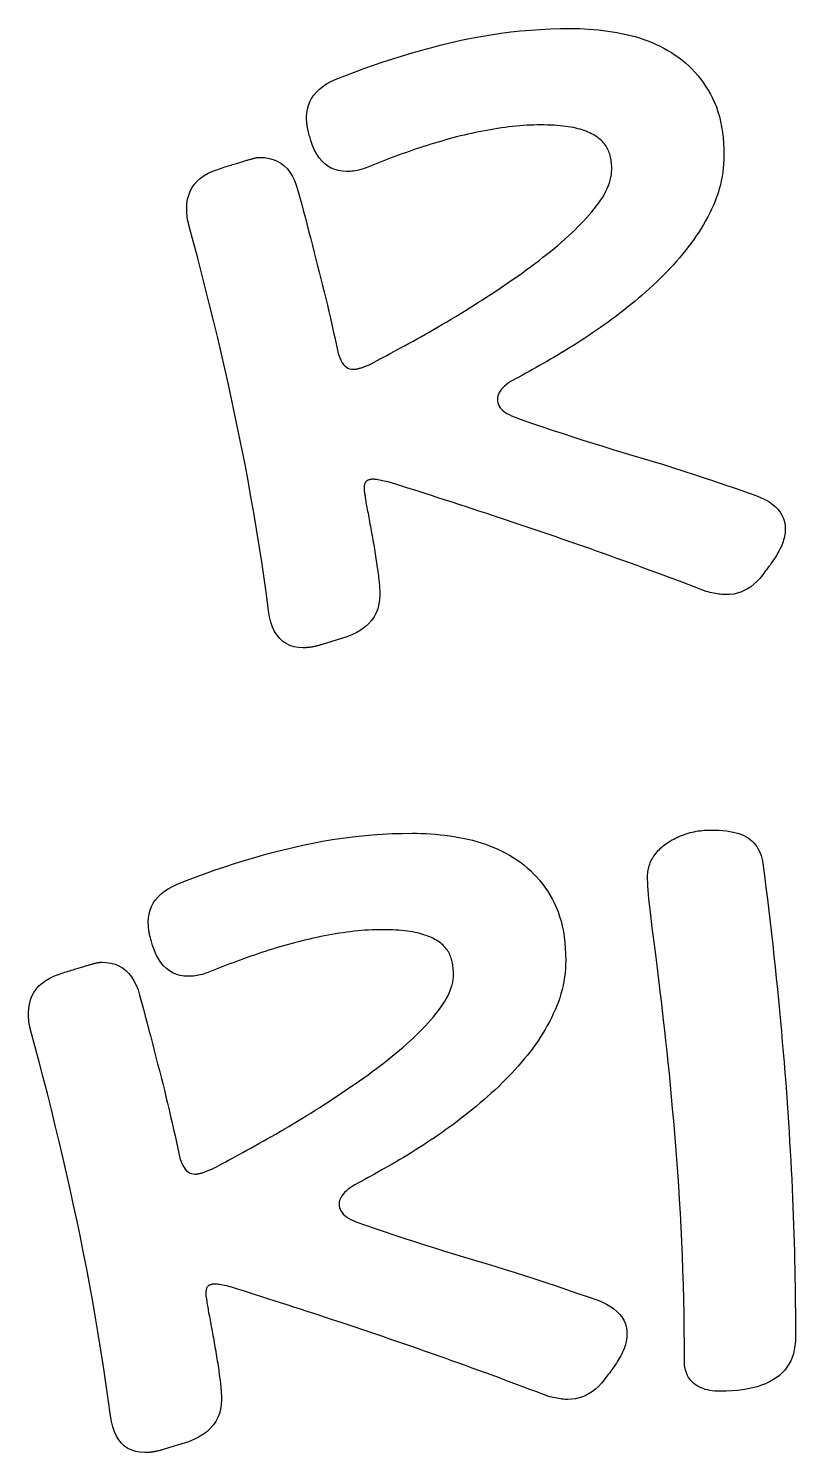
# Model space of a CAD drawing. Header units: millimetres. Extents: x 0 to 54.3, y 0.2 to 27.6.
# Drawn here: x 9.213 to 11.733, y 6.023 to 10.703 of the extents above; entities that cross this region are included whole.
import ezdxf

# ---------------------------------------------------------------- set-up
doc = ezdxf.new("R2010")
doc.units = ezdxf.units.MM

msp = doc.modelspace()

# ---------------------------------------------------------------- linework, layer by layer
for points in [[(10.3281, 10.2469), (10.3222, 10.2446), (10.3163, 10.2426), (10.3104, 10.2407), (10.3046, 10.239), (10.2987, 10.2375), (10.2929, 10.2362), (10.2872, 10.2351), (10.2814, 10.2343), (10.2757, 10.2336), (10.27, 10.2331), (10.2643, 10.2328), (10.2587, 10.2327), (10.2448, 10.2334), (10.2317, 10.2355), (10.2193, 10.239), (10.2076, 10.2439), (10.1967, 10.2503), (10.1866, 10.258), (10.1771, 10.2672), (10.1685, 10.2778), (10.1605, 10.2898), (10.1533, 10.3031), (10.1469, 10.3179), (10.1412, 10.3342), (10.1397, 10.3385), (10.1384, 10.3428), (10.1371, 10.347), (10.1359, 10.351), (10.1348, 10.3549), (10.1338, 10.3586), (10.1329, 10.3623), (10.1321, 10.3658), (10.1313, 10.3692), (10.1306, 10.3725), (10.1301, 10.3756), (10.1296, 10.3787), (10.1292, 10.3816), (10.1288, 10.3845), (10.1284, 10.3874), (10.1281, 10.3901), (10.1278, 10.3929), (10.1276, 10.3956), (10.1274, 10.3982), (10.1272, 10.4008), (10.1271, 10.4034), (10.127, 10.4059), (10.1269, 10.4083), (10.1269, 10.4107), (10.1276, 10.4244), (10.1295, 10.4374), (10.1328, 10.4499), (10.1374, 10.4618), (10.1433, 10.473), (10.1505, 10.4837), (10.159, 10.4938), (10.1689, 10.5033), (10.18, 10.5122), (10.1924, 10.5205), (10.2062, 10.5282), (10.2213, 10.5354), (10.2525, 10.5476), (10.2838, 10.5595), (10.3152, 10.571), (10.3467, 10.582), (10.3783, 10.5927), (10.41, 10.603), (10.4418, 10.6129), (10.4737, 10.6224), (10.5057, 10.6315), (10.5378, 10.6402), (10.57, 10.6485), (10.6023, 10.6564), (10.6347, 10.6638), (10.6671, 10.6706), (10.6996, 10.6767), (10.7321, 10.6821), (10.7647, 10.687), (10.7973, 10.6912), (10.8299, 10.6947), (10.8627, 10.6976), (10.8954, 10.6998), (10.9282, 10.7014), (10.9611, 10.7024), (10.994, 10.7027), (11.0094, 10.7026), (11.0248, 10.7022), (11.0402, 10.7015), (11.0555, 10.7005), (11.0707, 10.6993), (11.0859, 10.6978), (11.1011, 10.6961), (11.1163, 10.694), (11.1314, 10.6917), (11.1465, 10.6891), (11.1615, 10.6863), (11.1765, 10.6831), (11.1914, 10.6797), (11.206, 10.6758), (11.2203, 10.6716), (11.2344, 10.6669), (11.2482, 10.6619), (11.2618, 10.6564), (11.2751, 10.6506), (11.2881, 10.6444), (11.3009, 10.6377), (11.3134, 10.6307), (11.3257, 10.6233), (11.3377, 10.6155), (11.3493, 10.6072), (11.3607, 10.5986), (11.3716, 10.5894), (11.3822, 10.5799), (11.3924, 10.5699), (11.4022, 10.5594), (11.4117, 10.5485), (11.4208, 10.5371), (11.4295, 10.5253), (11.4378, 10.5131), (11.4458, 10.5004), (11.4534, 10.4873), (11.4605, 10.4736), (11.467, 10.4594), (11.4729, 10.4447), (11.4781, 10.4293), (11.4828, 10.4134), (11.4868, 10.3969), (11.4902, 10.3799), (11.493, 10.3623), (11.4951, 10.3441), (11.4967, 10.3253), (11.4976, 10.306), (11.4979, 10.2861), (11.4977, 10.2719), (11.4969, 10.2578), (11.4957, 10.2438), (11.4941, 10.2299), (11.4919, 10.2161), (11.4892, 10.2024), (11.4861, 10.1888), (11.4825, 10.1753), (11.4784, 10.1619), (11.4738, 10.1486), (11.4687, 10.1354), (11.4632, 10.1223), (11.4572, 10.1093), (11.451, 10.0964), (11.4444, 10.0836), (11.4376, 10.0708), (11.4304, 10.0582), (11.4229, 10.0457), (11.4151, 10.0333), (11.407, 10.021), (11.3986, 10.0088), (11.3899, 9.9967), (11.3808, 9.9846), (11.3715, 9.9727), (11.3619, 9.9609), (11.3521, 9.9492), (11.342, 9.9375), (11.3317, 9.926), (11.3212, 9.9146), (11.3105, 9.9033), (11.2996, 9.892), (11.2884, 9.8809), (11.277, 9.8699), (11.2654, 9.859), (11.2536, 9.8481), (11.2415, 9.8374), (11.2293, 9.8268), (11.2171, 9.8163), (11.2048, 9.806), (11.1925, 9.7959), (11.1801, 9.7858), (11.1676, 9.776), (11.1551, 9.7662), (11.1426, 9.7567), (11.13, 9.7473), (11.1174, 9.738), (11.1047, 9.7289), (11.092, 9.7199), (11.0792, 9.711), (11.0665, 9.7023), (11.0538, 9.6938), (11.0411, 9.6854), (11.0285, 9.6771), (11.0158, 9.6689), (11.0032, 9.6609), (10.9907, 9.653), (10.9781, 9.6453), (10.9656, 9.6377), (10.9531, 9.6302), (10.9406, 9.6228), (10.9282, 9.6157), (10.9161, 9.6086), (10.9041, 9.6018), (10.8923, 9.595), (10.8808, 9.5885), (10.8694, 9.5821), (10.8582, 9.5759), (10.8472, 9.5698), (10.8364, 9.5639), (10.8259, 9.5582), (10.8155, 9.5526), (10.8053, 9.5472), (10.797, 9.5421), (10.7895, 9.537), (10.7827, 9.5319), (10.7766, 9.5268), (10.7712, 9.5216), (10.7666, 9.5165), (10.7626, 9.5113), (10.7594, 9.506), (10.7569, 9.5008), (10.7551, 9.4955), (10.754, 9.4902), (10.7537, 9.4849), (10.754, 9.4787), (10.7552, 9.4728), (10.7571, 9.4672), (10.7598, 9.4617), (10.7632, 9.4565), (10.7675, 9.4515), (10.7724, 9.4467), (10.7782, 9.4421), (10.7847, 9.4378), (10.792, 9.4337), (10.8, 9.4298), (10.8089, 9.4261), (10.8407, 9.4149), (10.8726, 9.4038), (10.9047, 9.3928), (10.9369, 9.382), (10.9692, 9.3713), (11.0016, 9.3607), (11.0341, 9.3502), (11.0668, 9.3398), (11.0996, 9.3296), (11.1326, 9.3195), (11.1656, 9.3095), (11.1988, 9.2997), (11.2321, 9.2898), (11.2654, 9.2797), (11.2988, 9.2694), (11.3323, 9.2589), (11.3659, 9.2482), (11.3995, 9.2374), (11.4333, 9.2263), (11.467, 9.215), (11.5009, 9.2035), (11.5349, 9.1919), (11.5689, 9.18), (11.603, 9.1679), (11.6183, 9.1617), (11.6323, 9.155), (11.645, 9.1477), (11.6564, 9.1398), (11.6664, 9.1314), (11.6751, 9.1225), (11.6824, 9.113), (11.6884, 9.103), (11.6931, 9.0925), (11.6964, 9.0814), (11.6984, 9.0697), (11.6991, 9.0575), (11.699, 9.0516), (11.6985, 9.0456), (11.6978, 9.0397), (11.6968, 9.0337), (11.6956, 9.0277), (11.694, 9.0217), (11.6921, 9.0157), (11.69, 9.0097), (11.6876, 9.0036), (11.6849, 8.9976), (11.6819, 8.9915), (11.6786, 8.9854), (11.6752, 8.9794), (11.6717, 8.9734), (11.6681, 8.9676), (11.6645, 8.9618), (11.6608, 8.9561), (11.657, 8.9505), (11.6532, 8.945), (11.6494, 8.9395), (11.6454, 8.9342), (11.6414, 8.9289), (11.6374, 8.9237), (11.6332, 8.9187), (11.6244, 8.9064), (11.6153, 8.8953), (11.6059, 8.8852), (11.596, 8.8761), (11.5859, 8.8681), (11.5754, 8.8612), (11.5645, 8.8554), (11.5533, 8.8506), (11.5418, 8.8469), (11.5299, 8.8442), (11.5176, 8.8426), (11.505, 8.8421), (11.5005, 8.8422), (11.4958, 8.8424), (11.4909, 8.8428), (11.4858, 8.8433), (11.4806, 8.8439), (11.4752, 8.8448), (11.4696, 8.8457), (11.4639, 8.8468), (11.458, 8.8481), (11.4519, 8.8495), (11.4456, 8.8511), (11.4392, 8.8528), (11.4197, 8.8602), (11.4001, 8.8677), (11.3802, 8.8753), (11.3601, 8.8828), (11.3398, 8.8905), (11.3192, 8.8982), (11.2984, 8.9059), (11.2773, 8.9137), (11.256, 8.9215), (11.2345, 8.9294), (11.2128, 8.9374), (11.1908, 8.9454), (11.1686, 8.9534), (11.1464, 8.9614), (11.1241, 8.9693), (11.1017, 8.9773), (11.0793, 8.9853), (11.0568, 8.9932), (11.0342, 9.0011), (11.0115, 9.0091), (10.9888, 9.017), (10.966, 9.0249), (10.9431, 9.0327), (10.9201, 9.0406), (10.8972, 9.0485), (10.8743, 9.0562), (10.8514, 9.064), (10.8286, 9.0717), (10.8059, 9.0793), (10.7833, 9.0869), (10.7607, 9.0945), (10.7381, 9.1019), (10.7157, 9.1094), (10.6932, 9.1168), (10.6709, 9.1241), (10.6486, 9.1314), (10.6265, 9.1386), (10.6046, 9.1457), (10.5831, 9.1527), (10.5618, 9.1596), (10.5407, 9.1664), (10.52, 9.173), (10.4995, 9.1796), (10.4793, 9.186), (10.4593, 9.1923), (10.4396, 9.1986), (10.4202, 9.2047), (10.4011, 9.2107), (10.3945, 9.2124), (10.3882, 9.2139), (10.3823, 9.2153), (10.3768, 9.2166), (10.3716, 9.2177), (10.3668, 9.2187), (10.3624, 9.2195), (10.3584, 9.2202), (10.3547, 9.2207), (10.3514, 9.221), (10.3485, 9.2213), (10.3459, 9.2213), (10.3436, 9.2213), (10.3413, 9.2212), (10.3392, 9.2209), (10.3371, 9.2206), (10.3351, 9.2203), (10.3332, 9.2198), (10.3314, 9.2192), (10.3297, 9.2186), (10.3281, 9.2178), (10.3265, 9.217), (10.325, 9.2161), (10.3237, 9.2151), (10.3224, 9.214), (10.3212, 9.2127), (10.3202, 9.2112), (10.3192, 9.2095), (10.3184, 9.2076), (10.3177, 9.2055), (10.317, 9.2033), (10.3165, 9.2009), (10.3161, 9.1982), (10.3159, 9.1954), (10.3157, 9.1925), (10.3156, 9.1893), (10.3157, 9.1884), (10.3157, 9.1874), (10.3158, 9.1865), (10.3158, 9.1854), (10.316, 9.1844), (10.3161, 9.1833), (10.3163, 9.1821), (10.3164, 9.181), (10.3167, 9.1798), (10.3169, 9.1785), (10.3171, 9.1773), (10.3174, 9.1759), (10.3177, 9.1746), (10.318, 9.1732), (10.3182, 9.1719), (10.3184, 9.1705), (10.3186, 9.1691), (10.3188, 9.1677), (10.3189, 9.1663), (10.319, 9.1649), (10.3191, 9.1634), (10.3192, 9.162), (10.3192, 9.1605), (10.3192, 9.159), (10.3201, 9.1545), (10.3211, 9.1496), (10.322, 9.1446), (10.3231, 9.1393), (10.3241, 9.1338), (10.3252, 9.1281), (10.3264, 9.1221), (10.3275, 9.1159), (10.3287, 9.1094), (10.33, 9.1028), (10.3312, 9.0958), (10.3326, 9.0887), (10.3339, 9.0814), (10.3352, 9.0741), (10.3366, 9.0667), (10.3379, 9.0593), (10.3392, 9.0519), (10.3406, 9.0444), (10.3419, 9.0369), (10.3432, 9.0293), (10.3446, 9.0218), (10.3459, 9.0141), (10.3473, 9.0065), (10.3486, 8.9988), (10.3499, 8.9911), (10.3512, 8.9835), (10.3524, 8.9759), (10.3536, 8.9684), (10.3548, 8.961), (10.3559, 8.9536), (10.357, 8.9463), (10.3581, 8.939), (10.3591, 8.9318), (10.3601, 8.9247), (10.361, 8.9176), (10.3619, 8.9106), (10.3628, 8.9038), (10.3636, 8.8971), (10.3643, 8.8907), (10.3649, 8.8844), (10.3655, 8.8784), (10.3659, 8.8726), (10.3664, 8.867), (10.3667, 8.8616), (10.367, 8.8564), (10.3671, 8.8514), (10.3672, 8.8466), (10.3673, 8.8421), (10.3665, 8.8259), (10.3643, 8.8105), (10.3605, 8.796), (10.3552, 8.7823), (10.3484, 8.7695), (10.3401, 8.7575), (10.3303, 8.7464), (10.319, 8.736), (10.3062, 8.7266), (10.2919, 8.7179), (10.276, 8.7102), (10.2587, 8.7032), (10.1785, 8.6783), (10.1756, 8.6774), (10.1727, 8.6766), (10.1699, 8.6758), (10.1671, 8.675), (10.1643, 8.6743), (10.1616, 8.6736), (10.159, 8.673), (10.1564, 8.6723), (10.1538, 8.6718), (10.1513, 8.6712), (10.1489, 8.6707), (10.1465, 8.6703), (10.1441, 8.6698), (10.1417, 8.6695), (10.1393, 8.6691), (10.1368, 8.6688), (10.1343, 8.6685), (10.1318, 8.6683), (10.1293, 8.6681), (10.1267, 8.6679), (10.1241, 8.6678), (10.1215, 8.6677), (10.1189, 8.6676), (10.1162, 8.6676), (10.1005, 8.6684), (10.0859, 8.671), (10.0724, 8.6752), (10.06, 8.6811), (10.0488, 8.6886), (10.0388, 8.6979), (10.0299, 8.7088), (10.0221, 8.7214), (10.0154, 8.7357), (10.0099, 8.7517), (10.0055, 8.7693), (10.0023, 8.7887), (9.995, 8.8426), (9.9874, 8.8964), (9.9794, 8.9501), (9.9711, 9.0037), (9.9625, 9.0572), (9.9535, 9.1105), (9.9442, 9.1637), (9.9346, 9.2168), (9.9247, 9.2697), (9.9144, 9.3226), (9.9037, 9.3753), (9.8928, 9.4279), (9.8815, 9.4804), (9.87, 9.5329), (9.8582, 9.5853), (9.8462, 9.6378), (9.8339, 9.6902), (9.8213, 9.7426), (9.8085, 9.7949), (9.7954, 9.8473), (9.7821, 9.8996), (9.7685, 9.9519), (9.7547, 10.0042), (9.7405, 10.0564), (9.7397, 10.0593), (9.7389, 10.0622), (9.7382, 10.065), (9.7375, 10.0678), (9.7369, 10.0705), (9.7363, 10.0731), (9.7358, 10.0757), (9.7354, 10.0782), (9.735, 10.0806), (9.7347, 10.083), (9.7345, 10.0853), (9.7343, 10.0876), (9.7342, 10.0898), (9.734, 10.0919), (9.7339, 10.0941), (9.7338, 10.0962), (9.7337, 10.0982), (9.7336, 10.1002), (9.7336, 10.1022), (9.7335, 10.1042), (9.7335, 10.1061), (9.7334, 10.108), (9.7334, 10.1098), (9.7334, 10.1116), (9.7341, 10.1269), (9.7362, 10.1414), (9.7398, 10.155), (9.7447, 10.1678), (9.751, 10.1797), (9.7588, 10.1908), (9.768, 10.2011), (9.7785, 10.2105), (9.7905, 10.2191), (9.8039, 10.2268), (9.8187, 10.2337), (9.8349, 10.2398), (9.841, 10.2418), (9.847, 10.2438), (9.8528, 10.2457), (9.8584, 10.2475), (9.8638, 10.2493), (9.869, 10.2509), (9.874, 10.2525), (9.8788, 10.254), (9.8835, 10.2555), (9.888, 10.2569), (9.8922, 10.2582), (9.8963, 10.2594), (9.9003, 10.2605), (9.9041, 10.2617), (9.9078, 10.2628), (9.9114, 10.2638), (9.9148, 10.2648), (9.9181, 10.2658), (9.9214, 10.2668), (9.9244, 10.2677), (9.9274, 10.2686), (9.9302, 10.2694), (9.9329, 10.2702), (9.9355, 10.271), (9.938, 10.2717), (9.9404, 10.2724), (9.9426, 10.273), (9.9448, 10.2736), (9.9469, 10.2742), (9.9489, 10.2747), (9.9507, 10.2752), (9.9525, 10.2757), (9.9542, 10.2761), (9.9558, 10.2765), (9.9573, 10.2769), (9.9587, 10.2772), (9.96, 10.2775), (9.9613, 10.2777), (9.9626, 10.278), (9.9639, 10.2782), (9.9652, 10.2784), (9.9664, 10.2785), (9.9677, 10.2787), (9.9689, 10.2788), (9.9702, 10.2789), (9.9714, 10.2789), (9.9726, 10.279), (9.9738, 10.279), (9.9893, 10.2782), (10.004, 10.2759), (10.0176, 10.2722), (10.0304, 10.2669), (10.0422, 10.2601), (10.053, 10.2518), (10.0629, 10.242), (10.0719, 10.2307), (10.08, 10.2179), (10.0871, 10.2035), (10.0932, 10.1877), (10.0984, 10.1704), (10.1046, 10.1473), (10.1108, 10.1243), (10.1168, 10.1015), (10.1229, 10.0788), (10.1288, 10.0562), (10.1347, 10.0337), (10.1405, 10.0114), (10.1463, 9.9891), (10.152, 9.967), (10.1577, 9.9451), (10.1632, 9.9232), (10.1688, 9.9015), (10.1742, 9.8799), (10.1796, 9.8583), (10.1848, 9.8367), (10.19, 9.8152), (10.1951, 9.7938), (10.2001, 9.7724), (10.2051, 9.7511), (10.2099, 9.7298), (10.2147, 9.7085), (10.2193, 9.6873), (10.2239, 9.6662), (10.2284, 9.6451), (10.2309, 9.6351), (10.2338, 9.6261), (10.237, 9.6178), (10.2405, 9.6105), (10.2443, 9.604), (10.2484, 9.5984), (10.2529, 9.5936), (10.2577, 9.5897), (10.2628, 9.5867), (10.2682, 9.5845), (10.274, 9.5832), (10.28, 9.5828), (10.2818, 9.5828), (10.2837, 9.5829), (10.2856, 9.5831), (10.2876, 9.5833), (10.2896, 9.5836), (10.2916, 9.5839), (10.2937, 9.5843), (10.2959, 9.5848), (10.2981, 9.5853), (10.3003, 9.5859), (10.3026, 9.5865), (10.305, 9.5872), (10.3074, 9.588), (10.3099, 9.5888), (10.3124, 9.5897), (10.3151, 9.5907), (10.3178, 9.5917), (10.3205, 9.5928), (10.3234, 9.5939), (10.3263, 9.5951), (10.3293, 9.5964), (10.3324, 9.5977), (10.3356, 9.5991), (10.3388, 9.6006), (10.3485, 9.6057), (10.3585, 9.6111), (10.3688, 9.6166), (10.3795, 9.6223), (10.3904, 9.6283), (10.4018, 9.6344), (10.4134, 9.6407), (10.4254, 9.6473), (10.4378, 9.654), (10.4504, 9.6609), (10.4635, 9.668), (10.4768, 9.6754), (10.4903, 9.6829), (10.504, 9.6905), (10.5177, 9.6982), (10.5316, 9.7061), (10.5455, 9.7142), (10.5596, 9.7223), (10.5737, 9.7306), (10.588, 9.7391), (10.6023, 9.7476), (10.6168, 9.7564), (10.6313, 9.7652), (10.6459, 9.7742), (10.6606, 9.7833), (10.6753, 9.7925), (10.6899, 9.8017), (10.7045, 9.8111), (10.7191, 9.8205), (10.7336, 9.8301), (10.7482, 9.8397), (10.7627, 9.8494), (10.7771, 9.8592), (10.7916, 9.869), (10.806, 9.879), (10.8204, 9.889), (10.8347, 9.8991), (10.8487, 9.9092), (10.8625, 9.9193), (10.876, 9.9294), (10.8893, 9.9395), (10.9023, 9.9496), (10.9151, 9.9597), (10.9277, 9.9697), (10.9399, 9.9798), (10.952, 9.9899), (10.9638, 10), (10.9753, 10.0101), (10.9866, 10.0202), (10.9975, 10.0302), (11.008, 10.0403), (11.0182, 10.0503), (11.028, 10.0602), (11.0374, 10.0702), (11.0465, 10.0801), (11.0553, 10.09), (11.0636, 10.0999), (11.0716, 10.1098), (11.0793, 10.1196), (11.0866, 10.1294), (11.0934, 10.1391), (11.0997, 10.1488), (11.1053, 10.1583), (11.1104, 10.1678), (11.1148, 10.1771), (11.1187, 10.1864), (11.1219, 10.1955), (11.1246, 10.2046), (11.1267, 10.2135), (11.1282, 10.2224), (11.129, 10.2311), (11.1293, 10.2398), (11.1293, 10.2451), (11.1291, 10.2503), (11.1287, 10.2555), (11.1283, 10.2606), (11.1276, 10.2656), (11.1269, 10.2705), (11.126, 10.2754), (11.125, 10.2801), (11.1238, 10.2849), (11.1225, 10.2895), (11.1211, 10.2941), (11.1196, 10.2985), (11.1178, 10.303), (11.1158, 10.3073), (11.1136, 10.3115), (11.1111, 10.3156), (11.1085, 10.3196), (11.1055, 10.3235), (11.1024, 10.3273), (11.099, 10.331), (11.0953, 10.3346), (11.0915, 10.3381), (11.0874, 10.3415), (11.0831, 10.3448), (11.0785, 10.348), (11.0736, 10.3511), (11.0685, 10.3541), (11.0632, 10.3569), (11.0575, 10.3596), (11.0517, 10.3622), (11.0455, 10.3647), (11.0391, 10.367), (11.0325, 10.3692), (11.0256, 10.3713), (11.0184, 10.3733), (11.0109, 10.3751), (11.0032, 10.3768), (10.9951, 10.3784), (10.9867, 10.3798), (10.978, 10.381), (10.9689, 10.3822), (10.9595, 10.3831), (10.9498, 10.3839), (10.9397, 10.3846), (10.9293, 10.3851), (10.9186, 10.3855), (10.9075, 10.3857), (10.8961, 10.3858), (10.8848, 10.3857), (10.8734, 10.3855), (10.8619, 10.3851), (10.8503, 10.3845), (10.8386, 10.3838), (10.8269, 10.3829), (10.815, 10.3819), (10.8031, 10.3806), (10.7911, 10.3793), (10.779, 10.3778), (10.7668, 10.3761), (10.7545, 10.3742), (10.7422, 10.3722), (10.7299, 10.3701), (10.7177, 10.3679), (10.7054, 10.3656), (10.6931, 10.3632), (10.6809, 10.3606), (10.6686, 10.358), (10.6564, 10.3552), (10.6442, 10.3524), (10.632, 10.3494), (10.6198, 10.3463), (10.6077, 10.3431), (10.5955, 10.3398), (10.5834, 10.3364), (10.5713, 10.3329), (10.5592, 10.3294), (10.5471, 10.3258), (10.5351, 10.3221), (10.5231, 10.3184), (10.5111, 10.3146), (10.4992, 10.3107), (10.4872, 10.3067), (10.4753, 10.3027), (10.4634, 10.2985), (10.4516, 10.2944), (10.4399, 10.2902), (10.4283, 10.286), (10.4167, 10.2817), (10.4053, 10.2775), (10.394, 10.2732), (10.3828, 10.2689), (10.3716, 10.2645), (10.3606, 10.2602), (10.3497, 10.2558), (10.3388, 10.2514), (10.3281, 10.2469)], [(9.8082, 7.6021), (9.8023, 7.5998), (9.7964, 7.5977), (9.7905, 7.5958), (9.7847, 7.5942), (9.7788, 7.5927), (9.773, 7.5914), (9.7673, 7.5903), (9.7615, 7.5894), (9.7558, 7.5887), (9.7501, 7.5882), (9.7444, 7.5879), (9.7388, 7.5878), (9.7249, 7.5885), (9.7118, 7.5906), (9.6994, 7.5942), (9.6877, 7.5991), (9.6768, 7.6054), (9.6667, 7.6132), (9.6572, 7.6224), (9.6486, 7.6329), (9.6406, 7.6449), (9.6334, 7.6583), (9.627, 7.6731), (9.6212, 7.6893), (9.6198, 7.6937), (9.6185, 7.698), (9.6172, 7.7021), (9.616, 7.7061), (9.6149, 7.71), (9.6139, 7.7138), (9.613, 7.7174), (9.6121, 7.721), (9.6114, 7.7244), (9.6107, 7.7276), (9.6102, 7.7308), (9.6097, 7.7338), (9.6092, 7.7368), (9.6089, 7.7397), (9.6085, 7.7425), (9.6082, 7.7453), (9.6079, 7.7481), (9.6077, 7.7507), (9.6075, 7.7534), (9.6073, 7.756), (9.6072, 7.7585), (9.6071, 7.761), (9.607, 7.7635), (9.607, 7.7659), (9.6077, 7.7795), (9.6096, 7.7926), (9.6129, 7.8051), (9.6175, 7.8169), (9.6234, 7.8282), (9.6306, 7.8389), (9.6391, 7.849), (9.6489, 7.8585), (9.6601, 7.8674), (9.6725, 7.8757), (9.6863, 7.8834), (9.7014, 7.8905), (9.7326, 7.9028), (9.7639, 7.9147), (9.7953, 7.9261), (9.8268, 7.9372), (9.8584, 7.9479), (9.8901, 7.9582), (9.9219, 7.9681), (9.9538, 7.9776), (9.9858, 7.9867), (10.0179, 7.9954), (10.0501, 8.0037), (10.0824, 8.0116), (10.1148, 8.019), (10.1472, 8.0257), (10.1797, 8.0318), (10.2122, 8.0373), (10.2447, 8.0421), (10.2774, 8.0463), (10.31, 8.0498), (10.3428, 8.0527), (10.3755, 8.055), (10.4083, 8.0566), (10.4412, 8.0576), (10.4741, 8.0579), (10.4895, 8.0577), (10.5049, 8.0573), (10.5202, 8.0567), (10.5355, 8.0557), (10.5508, 8.0545), (10.566, 8.053), (10.5812, 8.0512), (10.5964, 8.0492), (10.6115, 8.0469), (10.6266, 8.0443), (10.6416, 8.0414), (10.6566, 8.0383), (10.6715, 8.0348), (10.6861, 8.031), (10.7004, 8.0267), (10.7145, 8.0221), (10.7283, 8.017), (10.7419, 8.0116), (10.7552, 8.0058), (10.7682, 7.9995), (10.781, 7.9929), (10.7935, 7.9859), (10.8058, 7.9785), (10.8178, 7.9706), (10.8294, 7.9624), (10.8408, 7.9537), (10.8517, 7.9446), (10.8623, 7.935), (10.8725, 7.925), (10.8823, 7.9146), (10.8918, 7.9036), (10.9008, 7.8923), (10.9096, 7.8805), (10.9179, 7.8683), (10.9259, 7.8556), (10.9335, 7.8424), (10.9406, 7.8288), (10.9471, 7.8146), (10.953, 7.7998), (10.9582, 7.7845), (10.9629, 7.7686), (10.9669, 7.7521), (10.9703, 7.735), (10.9731, 7.7174), (10.9752, 7.6992), (10.9768, 7.6805), (10.9777, 7.6611), (10.978, 7.6412), (10.9778, 7.6271), (10.977, 7.613), (10.9758, 7.599), (10.9741, 7.5851), (10.972, 7.5713), (10.9693, 7.5576), (10.9662, 7.544), (10.9626, 7.5305), (10.9585, 7.5171), (10.9539, 7.5038), (10.9488, 7.4905), (10.9433, 7.4774), (10.9373, 7.4644), (10.9311, 7.4515), (10.9245, 7.4387), (10.9177, 7.426), (10.9105, 7.4134), (10.903, 7.4009), (10.8952, 7.3885), (10.8871, 7.3761), (10.8787, 7.3639), (10.87, 7.3518), (10.8609, 7.3398), (10.8516, 7.3279), (10.842, 7.3161), (10.8321, 7.3043), (10.8221, 7.2927), (10.8118, 7.2812), (10.8013, 7.2698), (10.7906, 7.2584), (10.7797, 7.2472), (10.7685, 7.2361), (10.7571, 7.2251), (10.7455, 7.2141), (10.7337, 7.2033), (10.7216, 7.1926), (10.7094, 7.1819), (10.6972, 7.1715), (10.6849, 7.1612), (10.6725, 7.151), (10.6602, 7.141), (10.6477, 7.1311), (10.6352, 7.1214), (10.6227, 7.1118), (10.6101, 7.1024), (10.5975, 7.0931), (10.5848, 7.084), (10.572, 7.075), (10.5593, 7.0662), (10.5466, 7.0575), (10.5339, 7.0489), (10.5212, 7.0405), (10.5086, 7.0322), (10.4959, 7.0241), (10.4833, 7.0161), (10.4708, 7.0082), (10.4582, 7.0004), (10.4457, 6.9928), (10.4332, 6.9853), (10.4207, 6.978), (10.4083, 6.9708), (10.3962, 6.9638), (10.3842, 6.9569), (10.3724, 6.9502), (10.3609, 6.9437), (10.3495, 6.9373), (10.3383, 6.931), (10.3273, 6.925), (10.3165, 6.9191), (10.306, 6.9133), (10.2956, 6.9078), (10.2854, 6.9023), (10.2771, 6.8973), (10.2696, 6.8922), (10.2628, 6.8871), (10.2567, 6.882), (10.2513, 6.8768), (10.2467, 6.8716), (10.2427, 6.8664), (10.2395, 6.8612), (10.237, 6.8559), (10.2352, 6.8506), (10.2341, 6.8453), (10.2337, 6.84), (10.2341, 6.8339), (10.2353, 6.828), (10.2372, 6.8223), (10.2399, 6.8169), (10.2433, 6.8116), (10.2475, 6.8066), (10.2525, 6.8018), (10.2583, 6.7973), (10.2648, 6.7929), (10.2721, 6.7888), (10.2801, 6.7849), (10.2889, 6.7813), (10.3208, 6.77), (10.3527, 6.759), (10.3848, 6.748), (10.4169, 6.7371), (10.4492, 6.7264), (10.4817, 6.7158), (10.5142, 6.7054), (10.5469, 6.695), (10.5797, 6.6848), (10.6126, 6.6747), (10.6457, 6.6647), (10.6789, 6.6548), (10.7121, 6.6449), (10.7455, 6.6349), (10.7789, 6.6246), (10.8124, 6.6141), (10.846, 6.6034), (10.8796, 6.5925), (10.9133, 6.5814), (10.9471, 6.5702), (10.981, 6.5587), (11.0149, 6.547), (11.049, 6.5352), (11.0831, 6.5231), (11.0984, 6.5169), (11.1124, 6.5101), (11.1251, 6.5028), (11.1365, 6.495), (11.1465, 6.4866), (11.1552, 6.4777), (11.1625, 6.4682), (11.1685, 6.4582), (11.1732, 6.4476), (11.1765, 6.4365), (11.1785, 6.4249), (11.1792, 6.4127), (11.1791, 6.4068), (11.1786, 6.4008), (11.1779, 6.3948), (11.1769, 6.3889), (11.1756, 6.3829), (11.1741, 6.3769), (11.1722, 6.3708), (11.1701, 6.3648), (11.1677, 6.3588), (11.165, 6.3527), (11.162, 6.3467), (11.1587, 6.3406), (11.1553, 6.3345), (11.1518, 6.3286), (11.1482, 6.3227), (11.1446, 6.3169), (11.1409, 6.3112), (11.1371, 6.3056), (11.1333, 6.3001), (11.1294, 6.2947), (11.1255, 6.2893), (11.1215, 6.2841), (11.1174, 6.2789), (11.1133, 6.2738), (11.1045, 6.2616), (11.0954, 6.2504), (11.0859, 6.2403), (11.0761, 6.2313), (11.066, 6.2233), (11.0555, 6.2164), (11.0446, 6.2105), (11.0334, 6.2058), (11.0218, 6.202), (11.01, 6.1994), (10.9977, 6.1978), (10.9851, 6.1972), (10.9806, 6.1973), (10.9759, 6.1975), (10.971, 6.1979), (10.9659, 6.1984), (10.9607, 6.1991), (10.9553, 6.1999), (10.9497, 6.2009), (10.944, 6.202), (10.938, 6.2033), (10.932, 6.2047), (10.9257, 6.2062), (10.9192, 6.2079), (10.8998, 6.2154), (10.8802, 6.2229), (10.8603, 6.2304), (10.8402, 6.238), (10.8199, 6.2456), (10.7993, 6.2533), (10.7785, 6.2611), (10.7574, 6.2689), (10.7361, 6.2767), (10.7146, 6.2846), (10.6929, 6.2925), (10.6709, 6.3005), (10.6487, 6.3085), (10.6265, 6.3165), (10.6042, 6.3245), (10.5818, 6.3325), (10.5594, 6.3404), (10.5369, 6.3484), (10.5143, 6.3563), (10.4916, 6.3642), (10.4689, 6.3721), (10.4461, 6.38), (10.4232, 6.3879), (10.4002, 6.3958), (10.3773, 6.4036), (10.3544, 6.4114), (10.3315, 6.4191), (10.3087, 6.4268), (10.286, 6.4345), (10.2633, 6.4421), (10.2407, 6.4496), (10.2182, 6.4571), (10.1957, 6.4645), (10.1733, 6.4719), (10.151, 6.4793), (10.1287, 6.4866), (10.1066, 6.4938), (10.0847, 6.5009), (10.0632, 6.5079), (10.0418, 6.5148), (10.0208, 6.5215), (10.0001, 6.5282), (9.9796, 6.5347), (9.9593, 6.5412), (9.9394, 6.5475), (9.9197, 6.5537), (9.9003, 6.5598), (9.8812, 6.5658), (9.8746, 6.5675), (9.8683, 6.5691), (9.8624, 6.5705), (9.8569, 6.5718), (9.8517, 6.5729), (9.8469, 6.5738), (9.8425, 6.5746), (9.8385, 6.5753), (9.8348, 6.5758), (9.8315, 6.5762), (9.8286, 6.5764), (9.826, 6.5765), (9.8237, 6.5765), (9.8214, 6.5763), (9.8193, 6.5761), (9.8172, 6.5758), (9.8152, 6.5754), (9.8133, 6.5749), (9.8115, 6.5744), (9.8098, 6.5737), (9.8081, 6.573), (9.8066, 6.5722), (9.8051, 6.5713), (9.8038, 6.5703), (9.8025, 6.5691), (9.8013, 6.5678), (9.8002, 6.5663), (9.7993, 6.5646), (9.7985, 6.5628), (9.7977, 6.5607), (9.7971, 6.5585), (9.7966, 6.556), (9.7962, 6.5534), (9.796, 6.5506), (9.7958, 6.5476), (9.7957, 6.5444), (9.7958, 6.5435), (9.7958, 6.5426), (9.7959, 6.5416), (9.7959, 6.5406), (9.796, 6.5395), (9.7962, 6.5384), (9.7963, 6.5373), (9.7965, 6.5361), (9.7967, 6.5349), (9.797, 6.5337), (9.7972, 6.5324), (9.7975, 6.5311), (9.7978, 6.5298), (9.7981, 6.5284), (9.7983, 6.527), (9.7985, 6.5257), (9.7987, 6.5243), (9.7989, 6.5229), (9.799, 6.5214), (9.7991, 6.52), (9.7992, 6.5186), (9.7993, 6.5171), (9.7993, 6.5157), (9.7993, 6.5142), (9.8002, 6.5096), (9.8012, 6.5048), (9.8021, 6.4998), (9.8032, 6.4945), (9.8042, 6.489), (9.8053, 6.4832), (9.8064, 6.4773), (9.8076, 6.4711), (9.8088, 6.4646), (9.8101, 6.4579), (9.8113, 6.451), (9.8127, 6.4439), (9.814, 6.4366), (9.8153, 6.4292), (9.8167, 6.4219), (9.818, 6.4145), (9.8193, 6.407), (9.8207, 6.3996), (9.822, 6.392), (9.8233, 6.3845), (9.8247, 6.3769), (9.826, 6.3693), (9.8273, 6.3616), (9.8287, 6.3539), (9.83, 6.3462), (9.8313, 6.3386), (9.8325, 6.3311), (9.8337, 6.3236), (9.8349, 6.3161), (9.836, 6.3088), (9.8371, 6.3014), (9.8382, 6.2942), (9.8392, 6.287), (9.8402, 6.2799), (9.8411, 6.2728), (9.842, 6.2658), (9.8429, 6.2589), (9.8437, 6.2523), (9.8444, 6.2458), (9.845, 6.2396), (9.8456, 6.2336), (9.846, 6.2277), (9.8464, 6.2221), (9.8468, 6.2167), (9.847, 6.2115), (9.8472, 6.2066), (9.8473, 6.2018), (9.8474, 6.1972), (9.8466, 6.1811), (9.8444, 6.1657), (9.8406, 6.1512), (9.8353, 6.1375), (9.8285, 6.1247), (9.8202, 6.1127), (9.8104, 6.1015), (9.7991, 6.0912), (9.7863, 6.0817), (9.7719, 6.0731), (9.7561, 6.0653), (9.7388, 6.0584), (9.6586, 6.0334), (9.6557, 6.0326), (9.6528, 6.0317), (9.65, 6.0309), (9.6472, 6.0302), (9.6444, 6.0295), (9.6417, 6.0288), (9.6391, 6.0281), (9.6365, 6.0275), (9.6339, 6.0269), (9.6314, 6.0264), (9.629, 6.0259), (9.6266, 6.0254), (9.6242, 6.025), (9.6218, 6.0246), (9.6194, 6.0243), (9.6169, 6.0239), (9.6144, 6.0237), (9.6119, 6.0234), (9.6094, 6.0232), (9.6068, 6.0231), (9.6042, 6.0229), (9.6016, 6.0228), (9.599, 6.0228), (9.5963, 6.0228), (9.5806, 6.0236), (9.566, 6.0261), (9.5525, 6.0303), (9.5401, 6.0362), (9.5289, 6.0438), (9.5189, 6.053), (9.5099, 6.064), (9.5022, 6.0766), (9.4955, 6.0909), (9.49, 6.1068), (9.4856, 6.1245), (9.4824, 6.1438), (9.4751, 6.1978), (9.4675, 6.2516), (9.4595, 6.3053), (9.4512, 6.3589), (9.4426, 6.4123), (9.4336, 6.4657), (9.4243, 6.5189), (9.4147, 6.5719), (9.4047, 6.6249), (9.3945, 6.6777), (9.3838, 6.7305), (9.3729, 6.783), (9.3616, 6.8356), (9.3501, 6.888), (9.3383, 6.9405), (9.3263, 6.9929), (9.314, 7.0454), (9.3014, 7.0977), (9.2886, 7.1501), (9.2755, 7.2024), (9.2622, 7.2548), (9.2486, 7.3071), (9.2347, 7.3593), (9.2206, 7.4116), (9.2198, 7.4145), (9.219, 7.4174), (9.2182, 7.4202), (9.2176, 7.4229), (9.217, 7.4256), (9.2164, 7.4283), (9.2159, 7.4308), (9.2155, 7.4333), (9.2151, 7.4358), (9.2148, 7.4381), (9.2146, 7.4405), (9.2144, 7.4427), (9.2143, 7.4449), (9.2141, 7.4471), (9.214, 7.4492), (9.2139, 7.4513), (9.2138, 7.4534), (9.2137, 7.4554), (9.2137, 7.4574), (9.2136, 7.4593), (9.2136, 7.4612), (9.2135, 7.4631), (9.2135, 7.465), (9.2135, 7.4668), (9.2142, 7.4821), (9.2163, 7.4965), (9.2199, 7.5102), (9.2248, 7.5229), (9.2311, 7.5349), (9.2389, 7.546), (9.248, 7.5563), (9.2586, 7.5657), (9.2706, 7.5743), (9.284, 7.582), (9.2988, 7.5889), (9.315, 7.595), (9.3211, 7.597), (9.3271, 7.599), (9.3329, 7.6009), (9.3384, 7.6027), (9.3438, 7.6044), (9.3491, 7.6061), (9.3541, 7.6077), (9.3589, 7.6092), (9.3636, 7.6106), (9.368, 7.612), (9.3723, 7.6133), (9.3764, 7.6145), (9.3804, 7.6157), (9.3842, 7.6168), (9.3879, 7.6179), (9.3915, 7.619), (9.3949, 7.62), (9.3982, 7.621), (9.4014, 7.6219), (9.4045, 7.6228), (9.4075, 7.6237), (9.4103, 7.6246), (9.413, 7.6254), (9.4156, 7.6261), (9.4181, 7.6268), (9.4204, 7.6275), (9.4227, 7.6282), (9.4249, 7.6288), (9.427, 7.6294), (9.429, 7.6299), (9.4308, 7.6304), (9.4326, 7.6309), (9.4343, 7.6313), (9.4359, 7.6317), (9.4374, 7.632), (9.4387, 7.6323), (9.4401, 7.6326), (9.4414, 7.6329), (9.4427, 7.6331), (9.444, 7.6333), (9.4453, 7.6335), (9.4465, 7.6337), (9.4478, 7.6338), (9.449, 7.6339), (9.4503, 7.634), (9.4515, 7.6341), (9.4527, 7.6341), (9.4539, 7.6341), (9.4694, 7.6334), (9.4841, 7.6311), (9.4977, 7.6273), (9.5105, 7.6221), (9.5223, 7.6153), (9.5331, 7.607), (9.543, 7.5972), (9.552, 7.5859), (9.56, 7.573), (9.5671, 7.5587), (9.5733, 7.5429), (9.5785, 7.5255), (9.5847, 7.5024), (9.5909, 7.4795), (9.5969, 7.4566), (9.6029, 7.4339), (9.6089, 7.4113), (9.6148, 7.3889), (9.6206, 7.3665), (9.6264, 7.3443), (9.6321, 7.3222), (9.6377, 7.3002), (9.6433, 7.2784), (9.6488, 7.2567), (9.6543, 7.235), (9.6597, 7.2134), (9.6649, 7.1919), (9.6701, 7.1704), (9.6752, 7.149), (9.6802, 7.1276), (9.6852, 7.1062), (9.69, 7.0849), (9.6948, 7.0637), (9.6994, 7.0425), (9.704, 7.0214), (9.7085, 7.0003), (9.711, 6.9903), (9.7139, 6.9812), (9.7171, 6.973), (9.7206, 6.9656), (9.7244, 6.9591), (9.7285, 6.9535), (9.733, 6.9488), (9.7378, 6.9449), (9.7429, 6.9418), (9.7483, 6.9397), (9.7541, 6.9384), (9.7601, 6.9379), (9.7619, 6.938), (9.7638, 6.9381), (9.7657, 6.9382), (9.7676, 6.9384), (9.7696, 6.9387), (9.7717, 6.9391), (9.7738, 6.9395), (9.776, 6.9399), (9.7782, 6.9404), (9.7804, 6.941), (9.7827, 6.9417), (9.7851, 6.9424), (9.7875, 6.9432), (9.79, 6.944), (9.7925, 6.9449), (9.7951, 6.9459), (9.7979, 6.9469), (9.8006, 6.948), (9.8035, 6.9491), (9.8064, 6.9503), (9.8094, 6.9516), (9.8125, 6.9529), (9.8157, 6.9543), (9.8189, 6.9557), (9.8285, 6.9609), (9.8385, 6.9662), (9.8489, 6.9718), (9.8595, 6.9775), (9.8705, 6.9834), (9.8819, 6.9896), (9.8935, 6.9959), (9.9055, 7.0024), (9.9179, 7.0092), (9.9305, 7.0161), (9.9435, 7.0232), (9.9569, 7.0305), (9.9704, 7.038), (9.9841, 7.0456), (9.9978, 7.0534), (10.0117, 7.0613), (10.0256, 7.0693), (10.0397, 7.0775), (10.0538, 7.0858), (10.0681, 7.0942), (10.0824, 7.1028), (10.0968, 7.1115), (10.1114, 7.1204), (10.126, 7.1293), (10.1407, 7.1384), (10.1554, 7.1476), (10.17, 7.1569), (10.1846, 7.1662), (10.1992, 7.1757), (10.2137, 7.1852), (10.2282, 7.1948), (10.2427, 7.2045), (10.2572, 7.2143), (10.2717, 7.2242), (10.2861, 7.2341), (10.3005, 7.2442), (10.3148, 7.2543), (10.3288, 7.2644), (10.3426, 7.2745), (10.3561, 7.2845), (10.3694, 7.2946), (10.3824, 7.3047), (10.3952, 7.3148), (10.4077, 7.3249), (10.42, 7.335), (10.4321, 7.3451), (10.4439, 7.3552), (10.4554, 7.3653), (10.4667, 7.3753), (10.4776, 7.3854), (10.4881, 7.3954), (10.4983, 7.4054), (10.5081, 7.4154), (10.5175, 7.4254), (10.5266, 7.4353), (10.5353, 7.4452), (10.5437, 7.4551), (10.5517, 7.4649), (10.5594, 7.4748), (10.5667, 7.4846), (10.5735, 7.4943), (10.5798, 7.5039), (10.5854, 7.5135), (10.5904, 7.5229), (10.5949, 7.5323), (10.5988, 7.5415), (10.602, 7.5507), (10.6047, 7.5597), (10.6068, 7.5687), (10.6082, 7.5775), (10.6091, 7.5863), (10.6094, 7.595), (10.6094, 7.6003), (10.6092, 7.6055), (10.6088, 7.6106), (10.6083, 7.6157), (10.6077, 7.6207), (10.607, 7.6257), (10.6061, 7.6305), (10.6051, 7.6353), (10.6039, 7.64), (10.6026, 7.6447), (10.6012, 7.6492), (10.5996, 7.6537), (10.5979, 7.6581), (10.5959, 7.6624), (10.5937, 7.6666), (10.5912, 7.6707), (10.5885, 7.6747), (10.5856, 7.6786), (10.5825, 7.6824), (10.5791, 7.6862), (10.5754, 7.6898), (10.5716, 7.6933), (10.5675, 7.6967), (10.5631, 7.7), (10.5586, 7.7032), (10.5537, 7.7063), (10.5486, 7.7092), (10.5433, 7.7121), (10.5376, 7.7148), (10.5318, 7.7174), (10.5256, 7.7198), (10.5192, 7.7222), (10.5126, 7.7244), (10.5056, 7.7265), (10.4985, 7.7284), (10.491, 7.7303), (10.4833, 7.732), (10.4752, 7.7335), (10.4668, 7.7349), (10.4581, 7.7362), (10.449, 7.7373), (10.4396, 7.7383), (10.4299, 7.7391), (10.4198, 7.7398), (10.4094, 7.7403), (10.3987, 7.7407), (10.3876, 7.7409), (10.3762, 7.741), (10.3649, 7.7409), (10.3535, 7.7406), (10.342, 7.7402), (10.3304, 7.7397), (10.3187, 7.7389), (10.307, 7.7381), (10.2951, 7.737), (10.2832, 7.7358), (10.2712, 7.7344), (10.2591, 7.7329), (10.2469, 7.7312), (10.2346, 7.7294), (10.2223, 7.7274), (10.21, 7.7253), (10.1977, 7.7231), (10.1855, 7.7208), (10.1732, 7.7183), (10.161, 7.7158), (10.1487, 7.7132), (10.1365, 7.7104), (10.1243, 7.7075), (10.1121, 7.7045), (10.0999, 7.7014), (10.0877, 7.6982), (10.0756, 7.6949), (10.0635, 7.6915), (10.0514, 7.6881), (10.0393, 7.6846), (10.0272, 7.681), (10.0152, 7.6773), (10.0032, 7.6736), (9.9912, 7.6697), (9.9792, 7.6658), (9.9673, 7.6619), (9.9554, 7.6578), (9.9435, 7.6537), (9.9317, 7.6495), (9.92, 7.6454), (9.9084, 7.6411), (9.8968, 7.6369), (9.8854, 7.6326), (9.8741, 7.6283), (9.8629, 7.624), (9.8517, 7.6197), (9.8407, 7.6153), (9.8298, 7.6109), (9.8189, 7.6065), (9.8082, 7.6021)], [(11.2469, 7.9154), (11.247, 7.9208), (11.2473, 7.926), (11.2479, 7.9312), (11.2486, 7.9363), (11.2496, 7.9414), (11.2509, 7.9464), (11.2523, 7.9513), (11.254, 7.9562), (11.2559, 7.961), (11.258, 7.9658), (11.2603, 7.9705), (11.2629, 7.9751), (11.2656, 7.9796), (11.2686, 7.9841), (11.2717, 7.9884), (11.2749, 7.9927), (11.2784, 7.9969), (11.282, 8.0009), (11.2858, 8.0049), (11.2898, 8.0087), (11.2939, 8.0125), (11.2982, 8.0161), (11.3027, 8.0197), (11.3074, 8.0232), (11.3122, 8.0265), (11.3172, 8.0298), (11.3223, 8.0329), (11.3275, 8.0359), (11.3328, 8.0388), (11.3383, 8.0416), (11.344, 8.0443), (11.3497, 8.0469), (11.3556, 8.0494), (11.3617, 8.0517), (11.3679, 8.054), (11.3742, 8.0561), (11.3806, 8.0581), (11.387, 8.0599), (11.3936, 8.0616), (11.4002, 8.063), (11.4068, 8.0643), (11.4136, 8.0655), (11.4203, 8.0664), (11.4272, 8.0672), (11.4341, 8.0678), (11.4411, 8.0682), (11.4481, 8.0685), (11.4552, 8.0686), (11.4688, 8.0684), (11.4818, 8.0678), (11.4942, 8.0669), (11.506, 8.0656), (11.5172, 8.0639), (11.5277, 8.0619), (11.5377, 8.0595), (11.547, 8.0567), (11.5557, 8.0535), (11.5637, 8.05), (11.5712, 8.0461), (11.578, 8.0419), (11.5844, 8.0372), (11.5902, 8.0321), (11.5957, 8.0266), (11.6008, 8.0207), (11.6054, 8.0143), (11.6096, 8.0076), (11.6134, 8.0004), (11.6168, 7.9928), (11.6198, 7.9848), (11.6223, 7.9763), (11.6244, 7.9675), (11.6261, 7.9582), (11.6311, 7.9189), (11.6359, 7.88), (11.6406, 7.8414), (11.6452, 7.8032), (11.6496, 7.7653), (11.6539, 7.7278), (11.6581, 7.6907), (11.6621, 7.6539), (11.666, 7.6175), (11.6698, 7.5814), (11.6734, 7.5457), (11.6769, 7.5104), (11.6802, 7.4753), (11.6835, 7.4406), (11.6866, 7.4061), (11.6896, 7.3719), (11.6925, 7.338), (11.6953, 7.3043), (11.698, 7.2709), (11.7006, 7.2378), (11.7031, 7.2049), (11.7054, 7.1723), (11.7077, 7.14), (11.7098, 7.108), (11.7118, 7.0762), (11.7137, 7.0446), (11.7156, 7.0133), (11.7173, 6.9822), (11.7189, 6.9513), (11.7205, 6.9206), (11.7219, 6.8901), (11.7232, 6.8599), (11.7245, 6.8299), (11.7256, 6.8001), (11.7267, 6.7705), (11.7276, 6.7412), (11.7284, 6.712), (11.7292, 6.6831), (11.7299, 6.6542), (11.7306, 6.6256), (11.7311, 6.5971), (11.7316, 6.5687), (11.732, 6.5405), (11.7323, 6.5125), (11.7326, 6.4846), (11.7328, 6.4569), (11.7329, 6.4294), (11.7329, 6.402), (11.7325, 6.3875), (11.7312, 6.3736), (11.729, 6.3603), (11.7259, 6.3476), (11.722, 6.3355), (11.7171, 6.3241), (11.7114, 6.3133), (11.7048, 6.3031), (11.6974, 6.2935), (11.689, 6.2845), (11.6798, 6.2762), (11.6697, 6.2685), (11.6588, 6.2614), (11.6471, 6.2549), (11.6345, 6.249), (11.6212, 6.2437), (11.607, 6.2391), (11.5921, 6.2351), (11.5763, 6.2317), (11.5597, 6.2289), (11.5424, 6.2267), (11.5242, 6.2252), (11.5052, 6.2243), (11.4854, 6.224), (11.4764, 6.2241), (11.4677, 6.2247), (11.4594, 6.2256), (11.4513, 6.2268), (11.4436, 6.2284), (11.4363, 6.2304), (11.4292, 6.2327), (11.4225, 6.2354), (11.4162, 6.2385), (11.4101, 6.2419), (11.4045, 6.2457), (11.3991, 6.2498), (11.3941, 6.2542), (11.3896, 6.259), (11.3855, 6.2642), (11.3818, 6.2697), (11.3785, 6.2755), (11.3757, 6.2816), (11.3733, 6.2881), (11.3714, 6.2949), (11.3699, 6.302), (11.3688, 6.3095), (11.3681, 6.3173), (11.3679, 6.3254), (11.3678, 6.3762), (11.3674, 6.4265), (11.3668, 6.4762), (11.3659, 6.5254), (11.3647, 6.574), (11.3633, 6.6221), (11.3616, 6.6697), (11.3596, 6.7168), (11.3574, 6.7633), (11.3549, 6.8093), (11.3522, 6.8547), (11.3492, 6.8997), (11.3461, 6.9439), (11.3429, 6.9873), (11.3396, 7.0299), (11.3363, 7.0717), (11.3329, 7.1126), (11.3294, 7.1527), (11.3259, 7.192), (11.3223, 7.2304), (11.3187, 7.2681), (11.315, 7.3049), (11.3112, 7.3408), (11.3074, 7.3759), (11.3036, 7.4102), (11.2998, 7.4435), (11.2961, 7.4758), (11.2925, 7.5072), (11.2889, 7.5376), (11.2854, 7.5671), (11.2819, 7.5957), (11.2785, 7.6232), (11.2752, 7.6499), (11.2719, 7.6755), (11.2687, 7.7003), (11.2656, 7.724), (11.2626, 7.7467), (11.2598, 7.7682), (11.2574, 7.7884), (11.2552, 7.8074), (11.2532, 7.8252), (11.2515, 7.8418), (11.2501, 7.8571), (11.2489, 7.8712), (11.248, 7.8841), (11.2474, 7.8958), (11.247, 7.9062), (11.2469, 7.9154)]]:
    msp.add_lwpolyline(points, close=True)

doc.saveas('drawing.dxf')
